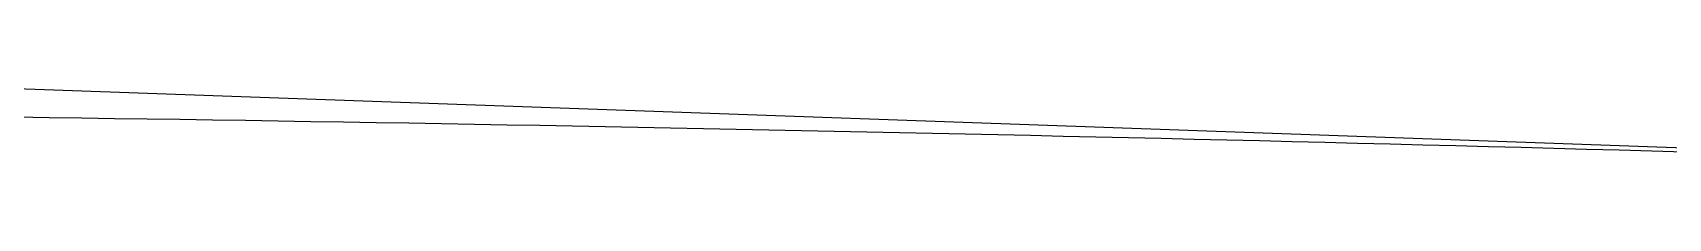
# Model space of a CAD drawing. Extents: x -6 to 1000, y -17 to 19.
# Drawn here: x 243.7 to 494.9, y -9.3 to 19.2 of the extents above; entities that cross this region are included whole.
import ezdxf

# ---------------------------------------------------------------- set-up
doc = ezdxf.new("R2010")
doc.units = 0
doc.header["$MEASUREMENT"] = 0
doc.layers.add('SLICE', color=7, linetype='CONTINUOUS')

msp = doc.modelspace()

# ---------------------------------------------------------------- linework, layer by layer
at = {"layer": 'SLICE'}
for p, q in [((798.75441, -9.32574), (0.0016, 19.24905)), ((241.19853, 6.27516), (246.22318, 6.20578)), ((246.22318, 6.20578), (251.24781, 6.13496)), ((251.24781, 6.13496), (256.27241, 6.06271)), ((256.27241, 6.06271), (261.297, 5.98902)), ((261.297, 5.98902), (266.32156, 5.9139)), ((266.32156, 5.9139), (271.3461, 5.83735)), ((271.3461, 5.83735), (276.37062, 5.75936)), ((276.37062, 5.75936), (281.39512, 5.67993)), ((281.39512, 5.67993), (286.41959, 5.59908)), ((286.41959, 5.59908), (291.44404, 5.51679)), ((291.44404, 5.51679), (296.46847, 5.43307)), ((296.46847, 5.43307), (301.49288, 5.34792)), ((301.49288, 5.34792), (306.51725, 5.26135)), ((306.51725, 5.26135), (311.54161, 5.17334)), ((311.54161, 5.17334), (316.56594, 5.0839)), ((316.56594, 5.0839), (321.59024, 4.99304)), ((321.59024, 4.99304), (326.61452, 4.90075)), ((326.61452, 4.90075), (331.63877, 4.80703)), ((331.63877, 4.80703), (336.66299, 4.71188)), ((336.66299, 4.71188), (341.68719, 4.61531)), ((341.68719, 4.61531), (346.71136, 4.51731)), ((346.71136, 4.51731), (351.7355, 4.41789)), ((351.7355, 4.41789), (356.75961, 4.31704)), ((356.75961, 4.31704), (361.7837, 4.21476)), ((361.7837, 4.21476), (366.80775, 4.11106)), ((366.80775, 4.11106), (371.83178, 4.00594)), ((371.83178, 4.00594), (376.85577, 3.89939)), ((376.85577, 3.89939), (381.87973, 3.79141)), ((381.87973, 3.79141), (386.90367, 3.68201)), ((386.90367, 3.68201), (391.92757, 3.57119)), ((391.92757, 3.57119), (396.95144, 3.45894)), ((396.95144, 3.45894), (401.97528, 3.34527)), ((401.97528, 3.34527), (406.99909, 3.23017)), ((406.99909, 3.23017), (412.02286, 3.11365)), ((412.02286, 3.11365), (417.0466, 2.99571)), ((417.0466, 2.99571), (422.07031, 2.87634)), ((422.07031, 2.87634), (427.09398, 2.75555)), ((427.09398, 2.75555), (432.11762, 2.63333)), ((432.11762, 2.63333), (437.14122, 2.50969)), ((437.14122, 2.50969), (442.16479, 2.38462)), ((442.16479, 2.38462), (447.18832, 2.25813)), ((447.18832, 2.25813), (452.21182, 2.13021)), ((452.21182, 2.13021), (457.23528, 2.00087)), ((457.23528, 2.00087), (462.2587, 1.8701)), ((462.2587, 1.8701), (467.28209, 1.7379)), ((467.28209, 1.7379), (472.30543, 1.60428)), ((472.30543, 1.60428), (477.32874, 1.46924)), ((477.32874, 1.46924), (482.35202, 1.33276)), ((482.35202, 1.33276), (487.37525, 1.19486)), ((487.37525, 1.19486), (492.39844, 1.05553)), ((492.39844, 1.05553), (497.42159, 0.91477))]:
    msp.add_line(p, q, dxfattribs=at)

doc.saveas('drawing.dxf')
